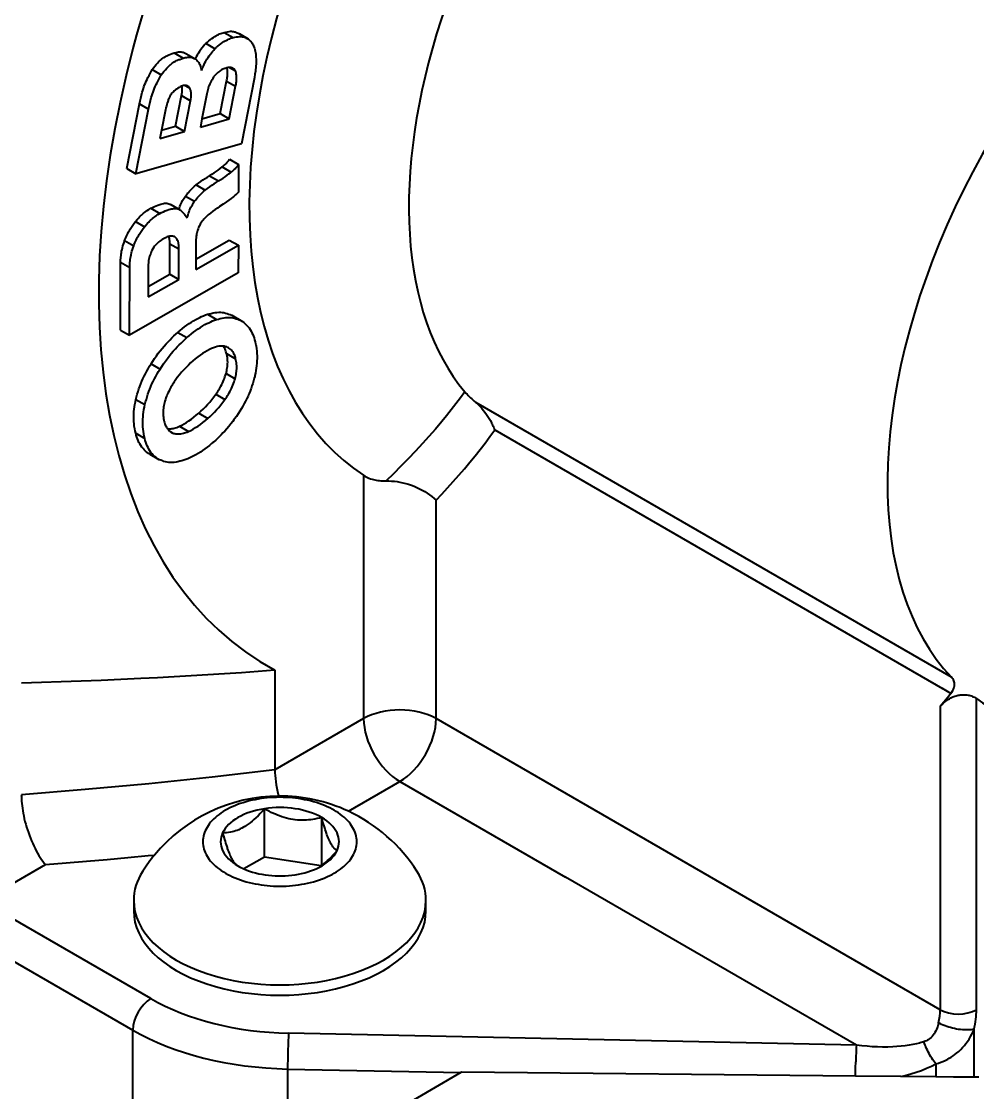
# Model space of a CAD drawing. Header units: millimetres. Extents: x 15 to 415, y 5 to 292.
# Drawn here: x 300.64 to 305.3, y 95.5 to 100.72 of the extents above; entities that cross this region are included whole.
import ezdxf

# ---------------------------------------------------------------- set-up
doc = ezdxf.new("R2010")
doc.units = ezdxf.units.MM
doc.layers.add('Geometries', color=7, linetype='Continuous')

msp = doc.modelspace()

# ---------------------------------------------------------------- linework, layer by layer
at = {"layer": 'Geometries', "linetype": 'Continuous', "lineweight": 40}
for p, q in [((301.6282, 100.6697), (301.6724, 100.6442)), ((301.7463, 100.6366), (301.7022, 100.6621)), ((301.5341, 100.6099), (301.539, 100.6151)), ((301.539, 100.6151), (301.5411, 100.6139)), ((301.5832, 100.5896), (301.5411, 100.6139)), ((301.7463, 100.6366), (301.7485, 100.6353)), ((301.3836, 100.57), (301.4278, 100.5445)), ((301.4443, 100.5656), (301.4872, 100.5409)), ((301.4872, 100.5409), (301.4885, 100.5401)), ((301.6372, 100.4953), (301.6329, 100.4942)), ((301.6422, 100.4968), (301.6418, 100.4966)), ((301.6545, 100.4984), (301.6825, 100.4823)), ((301.2774, 100.4889), (301.3216, 100.4634)), ((301.7754, 100.4505), (301.7122, 100.1264)), ((301.4217, 100.4083), (301.4202, 100.4079)), ((301.4237, 100.4089), (301.4217, 100.4083)), ((301.4375, 100.4107), (301.4613, 100.397)), ((301.6089, 100.274), (301.6397, 100.4323)), ((301.6397, 100.4323), (301.6839, 100.4068)), ((301.653, 100.2485), (301.6839, 100.4068)), ((301.6839, 100.4068), (301.6847, 100.4103)), ((301.3907, 100.2119), (301.4199, 100.3618)), ((301.4199, 100.3618), (301.4641, 100.3363)), ((301.5433, 100.3694), (301.5198, 100.2486)), ((301.154, 100.0056), (301.2155, 100.3213)), ((301.1982, 99.9801), (301.2597, 100.2958)), ((301.2155, 100.3213), (301.2597, 100.2958)), ((301.3419, 100.2918), (301.3225, 100.1925)), ((301.4349, 100.1864), (301.4641, 100.3363)), ((301.5198, 100.2486), (301.5119, 100.2083)), ((301.5119, 100.2083), (301.653, 100.2485)), ((301.5198, 100.2486), (301.6089, 100.274)), ((301.6089, 100.274), (301.653, 100.2485)), ((301.3225, 100.1925), (301.3147, 100.1522)), ((301.3147, 100.1522), (301.4349, 100.1864)), ((301.3225, 100.1925), (301.3907, 100.2119)), ((301.3907, 100.2119), (301.4349, 100.1864)), ((301.7122, 100.1264), (301.1982, 99.9801)), ((301.6542, 100.0511), (301.6984, 100.0256)), ((301.6984, 100.0256), (301.6979, 99.8906)), ((301.154, 100.0056), (301.1982, 99.9801)), ((301.6181, 100.0137), (301.6623, 99.9882)), ((301.6582, 99.985), (301.6623, 99.9882)), ((301.4918, 99.9267), (301.5021, 99.9344)), ((301.4918, 99.9267), (301.536, 99.9012)), ((301.5568, 99.9713), (301.601, 99.9457)), ((301.4393, 99.8718), (301.4835, 99.8463)), ((301.6823, 99.876), (301.6814, 99.8751)), ((301.37, 99.8292), (301.3666, 99.8311)), ((301.4081, 99.8072), (301.37, 99.8292)), ((301.2701, 99.813), (301.3143, 99.7875)), ((301.3143, 99.7875), (301.3227, 99.7913)), ((301.4108, 99.8056), (301.4081, 99.8072)), ((301.4449, 99.7695), (301.447, 99.7666)), ((301.4449, 99.7695), (301.4484, 99.7674)), ((301.447, 99.7666), (301.4484, 99.7674)), ((301.1958, 99.7481), (301.24, 99.7226)), ((301.5069, 99.7263), (301.5031, 99.719)), ((301.1428, 99.6547), (301.187, 99.6292)), ((301.3625, 99.4911), (301.363, 99.6398)), ((301.363, 99.6398), (301.4072, 99.6143)), ((301.4067, 99.4656), (301.4072, 99.6143)), ((301.4899, 99.5133), (301.6971, 99.632)), ((301.49, 99.5642), (301.6529, 99.6575)), ((301.4903, 99.649), (301.49, 99.5642)), ((301.6529, 99.6575), (301.6971, 99.632)), ((301.6971, 99.632), (301.6967, 99.4971)), ((301.49, 99.5642), (301.4899, 99.5133)), ((301.1221, 99.2187), (301.1232, 99.5496)), ((301.1232, 99.5496), (301.1674, 99.524)), ((301.1663, 99.1932), (301.1674, 99.524)), ((301.2579, 99.5278), (301.2576, 99.431)), ((301.6967, 99.4971), (301.1663, 99.1932)), ((301.2574, 99.3801), (301.4067, 99.4656)), ((301.2576, 99.431), (301.3625, 99.4911)), ((301.3625, 99.4911), (301.4067, 99.4656)), ((301.2576, 99.431), (301.2574, 99.3801)), ((301.546, 99.2956), (301.5902, 99.2701)), ((301.6648, 99.2912), (301.709, 99.2657)), ((301.1221, 99.2187), (301.1663, 99.1932)), ((301.4025, 99.2076), (301.406, 99.2107)), ((301.4025, 99.2076), (301.4467, 99.1821)), ((301.6398, 99.1045), (301.684, 99.079)), ((301.2714, 99.0545), (301.3156, 99.029)), ((301.6371, 99.0073), (301.6813, 98.9818)), ((301.7783, 98.9969), (301.7771, 98.9926)), ((301.1975, 98.8812), (301.2417, 98.8557)), ((301.5878, 98.9061), (301.632, 98.8806)), ((305.1741, 97.5269), (302.8543, 98.8663)), ((301.5041, 98.8137), (301.5483, 98.7882)), ((301.3643, 98.7249), (301.3785, 98.7167)), ((301.4095, 98.7498), (301.4536, 98.7243)), ((302.9468, 98.7323), (305.1303, 97.4716)), ((301.1969, 98.7163), (301.241, 98.6908)), ((301.3785, 98.7166), (301.379, 98.7164)), ((301.5755, 98.6729), (301.5725, 98.6703)), ((301.5775, 98.6747), (301.5755, 98.6729)), ((301.2661, 98.6133), (301.3103, 98.5878)), ((301.3114, 98.5872), (301.3103, 98.5878)), ((302.3079, 98.5111), (302.3079, 97.3251)), ((302.6614, 97.3251), (302.6614, 98.3896)), ((301.8752, 97.5616), (301.8752, 97.0753)), ((305.171, 97.4481), (305.1303, 97.4716)), ((305.2954, 95.9064), (305.2954, 97.4229)), ((305.1186, 97.3842), (305.1186, 95.9064)), ((302.3079, 97.3251), (301.8752, 97.0753)), ((305.1186, 95.9064), (302.6614, 97.3251)), ((302.2334, 96.8739), (302.4846, 97.0189)), ((302.4846, 97.0189), (303.2927, 96.5524)), ((300.6396, 96.9539), (300.6396, 96.9488)), ((300.6396, 96.9475), (300.6396, 96.9488)), ((301.8247, 96.6504), (301.8247, 96.8862)), ((302.1036, 96.6098), (302.1036, 96.843)), ((301.8247, 96.6504), (301.7246, 96.5926)), ((302.1008, 96.6077), (301.8247, 96.6504)), ((300.4485, 96.4353), (300.757, 96.6134)), ((302.1008, 96.6077), (302.1036, 96.6097)), ((304.7104, 95.7339), (303.2927, 96.5524)), ((301.271, 95.9604), (300.4485, 96.4353)), ((301.1869, 96.4389), (301.1869, 96.3884)), ((302.6119, 96.3884), (302.6119, 96.4389)), ((300.3601, 96.2822), (301.1826, 95.8073)), ((301.1826, 94.9908), (301.1826, 95.8073)), ((305.284, 95.5773), (305.284, 95.8111)), ((304.7104, 95.7339), (301.9419, 95.7917)), ((305.0982, 95.643), (305.0982, 95.5792)), ((301.9374, 95.6175), (301.9374, 94.801)), ((301.9374, 95.6175), (302.7826, 95.5999)), ((302.7826, 95.5999), (302.5511, 95.4662)), ((302.7871, 95.6025), (302.7826, 95.5999)), ((304.706, 95.5831), (302.7871, 95.6025)), ((304.9266, 95.5809), (304.706, 95.5831)), ((305.0982, 95.5792), (304.9266, 95.5809)), ((305.1841, 95.5783), (305.0982, 95.5792)), ((305.284, 95.5773), (305.1841, 95.5783)), ((305.3068, 95.5771), (305.284, 95.5773))]:
    msp.add_line(p, q, dxfattribs=at)
at = {"layer": 'Geometries', "linetype": 'Continuous', "lineweight": 40, "flags": 128}
for points in [[(301.539, 100.6151), (301.546, 100.6218), (301.5531, 100.6281), (301.5604, 100.6341), (301.5678, 100.6398), (301.5753, 100.6451), (301.5829, 100.65), (301.5885, 100.6533), (301.5942, 100.6564), (301.5998, 100.6593), (301.6055, 100.6618), (301.6112, 100.6642), (301.6169, 100.6663), (301.6225, 100.6681), (301.6282, 100.6697)], [(301.6282, 100.6697), (301.636, 100.6714), (301.6439, 100.6729), (301.6517, 100.6741), (301.6593, 100.6748), (301.6643, 100.675), (301.6691, 100.6747), (301.6738, 100.6741), (301.6785, 100.673), (301.6829, 100.6716), (301.6873, 100.6699), (301.6916, 100.6678), (301.6959, 100.6656), (301.7022, 100.6621)], [(301.5832, 100.5896), (301.5902, 100.5963), (301.5929, 100.5987)], [(301.5929, 100.5987), (301.5973, 100.6026), (301.6046, 100.6086), (301.612, 100.6143), (301.6195, 100.6196), (301.6271, 100.6245), (301.6327, 100.6278), (301.6383, 100.6309), (301.644, 100.6337), (301.6497, 100.6363), (301.6554, 100.6387), (301.6611, 100.6408), (301.6667, 100.6426), (301.6724, 100.6442)], [(301.6724, 100.6442), (301.6802, 100.6458), (301.6881, 100.6474), (301.6958, 100.6486), (301.7035, 100.6493), (301.7085, 100.6494), (301.7133, 100.6492), (301.718, 100.6486), (301.7227, 100.6475), (301.7271, 100.6461), (301.7315, 100.6443), (301.7358, 100.6423), (301.7401, 100.6401), (301.7463, 100.6366)], [(301.7485, 100.6353), (301.7519, 100.6322), (301.7539, 100.6302)], [(301.7539, 100.6302), (301.7551, 100.6289), (301.7573, 100.6265)], [(301.7573, 100.6265), (301.7582, 100.6254), (301.7612, 100.6216), (301.7639, 100.6177), (301.7642, 100.6172)], [(301.7642, 100.6172), (301.7665, 100.6135), (301.7689, 100.6091), (301.7711, 100.6045), (301.7736, 100.5985), (301.7748, 100.5954)], [(301.2774, 100.4889), (301.2839, 100.4971), (301.2905, 100.5051), (301.2972, 100.5131), (301.3041, 100.5207), (301.3087, 100.5257), (301.3134, 100.5304), (301.3183, 100.535), (301.3233, 100.5393), (301.3284, 100.5434), (301.3335, 100.547), (301.3397, 100.551), (301.346, 100.5544), (301.3522, 100.5576), (301.3584, 100.5603), (301.3669, 100.5638), (301.3753, 100.567), (301.3836, 100.57)], [(301.3836, 100.57), (301.3942, 100.5723), (301.3994, 100.5733), (301.4046, 100.5741), (301.4094, 100.5745), (301.4141, 100.5747), (301.4187, 100.5744), (301.4232, 100.5737), (301.4275, 100.5726), (301.4317, 100.5712), (301.4381, 100.5685), (301.4443, 100.5656)], [(301.4278, 100.5445), (301.4384, 100.5468), (301.4436, 100.5478), (301.4488, 100.5486), (301.4536, 100.549), (301.4583, 100.5492), (301.4629, 100.5489), (301.4674, 100.5482), (301.4717, 100.5471), (301.4759, 100.5457), (301.4823, 100.543), (301.4885, 100.5401)], [(301.5181, 100.4844), (301.5208, 100.4915), (301.5237, 100.4986), (301.5268, 100.5057), (301.5301, 100.5128), (301.5345, 100.5215), (301.5391, 100.53), (301.544, 100.5385), (301.5493, 100.5469), (301.5549, 100.5552), (301.5599, 100.562)], [(301.5599, 100.562), (301.5608, 100.5632), (301.5661, 100.5701), (301.5716, 100.5768), (301.5773, 100.5833), (301.5832, 100.5896)], [(301.7748, 100.5954), (301.7759, 100.5922), (301.7778, 100.5856), (301.7794, 100.5786), (301.7808, 100.5713), (301.7818, 100.5638)], [(301.7818, 100.5638), (301.7827, 100.5508), (301.7834, 100.5376), (301.7836, 100.5287), (301.7836, 100.5196), (301.7833, 100.5119)], [(301.3216, 100.4634), (301.3281, 100.4716), (301.3347, 100.4796), (301.3414, 100.4875), (301.3482, 100.4952), (301.3529, 100.5002), (301.3576, 100.5049), (301.3624, 100.5095), (301.3669, 100.5134)], [(301.3669, 100.5134), (301.3675, 100.5138), (301.3726, 100.5178), (301.3777, 100.5215), (301.3839, 100.5254), (301.3902, 100.5289), (301.3964, 100.532), (301.4026, 100.5348), (301.4077, 100.5369)], [(301.4077, 100.5369), (301.4111, 100.5383), (301.4195, 100.5414), (301.4278, 100.5445)], [(301.4885, 100.5401), (301.4951, 100.5336), (301.4983, 100.5302), (301.5013, 100.5266), (301.5042, 100.5227), (301.5068, 100.5184), (301.5092, 100.5137), (301.5112, 100.5089)], [(301.5112, 100.5089), (301.5113, 100.5086), (301.5131, 100.5034)], [(301.5131, 100.5034), (301.5131, 100.5033), (301.5147, 100.4978), (301.5165, 100.4911), (301.5181, 100.4844)], [(301.6418, 100.4966), (301.6405, 100.4963), (301.6372, 100.4953)], [(301.6397, 100.4323), (301.6409, 100.4379), (301.642, 100.4435), (301.6429, 100.4491), (301.6436, 100.4546), (301.6441, 100.4596), (301.6444, 100.4645), (301.6446, 100.4694), (301.6446, 100.4742), (301.6443, 100.4802), (301.6437, 100.486), (301.6428, 100.4917), (301.6418, 100.4966)], [(301.6546, 100.4985), (301.65, 100.4982), (301.6469, 100.4978), (301.6437, 100.4971), (301.6422, 100.4968)], [(301.6705, 100.4945), (301.6693, 100.4951), (301.665, 100.4969), (301.6604, 100.498), (301.6553, 100.4985), (301.6546, 100.4985)], [(301.6826, 100.4821), (301.6799, 100.4861), (301.6768, 100.4896), (301.6732, 100.4927), (301.6705, 100.4945)], [(301.7828, 100.5037), (301.7827, 100.503), (301.782, 100.4957), (301.7812, 100.4883), (301.7802, 100.4808), (301.7779, 100.4657), (301.7754, 100.4505)], [(301.7833, 100.5119), (301.7832, 100.5103), (301.7828, 100.5037)], [(301.2155, 100.3213), (301.2185, 100.3353), (301.2216, 100.3494), (301.2249, 100.3635), (301.2286, 100.3776), (301.2312, 100.3866), (301.234, 100.3955), (301.237, 100.4044), (301.2403, 100.4133), (301.244, 100.4225), (301.248, 100.4316), (301.2522, 100.4407), (301.2566, 100.4497), (301.2616, 100.4595), (301.2668, 100.4694), (301.2774, 100.4889)], [(301.2597, 100.2958), (301.2627, 100.3098), (301.2658, 100.3238), (301.2691, 100.338), (301.2728, 100.3521), (301.2754, 100.361), (301.2781, 100.37), (301.2812, 100.3789), (301.2845, 100.3878), (301.2882, 100.397), (301.2922, 100.4061), (301.2964, 100.4152), (301.3008, 100.4242), (301.3058, 100.434), (301.311, 100.4438), (301.3216, 100.4634)], [(301.5768, 100.4524), (301.5728, 100.4457), (301.5688, 100.439), (301.5649, 100.4322), (301.5613, 100.4253), (301.5579, 100.4183), (301.5549, 100.4111), (301.5543, 100.4096)], [(301.6329, 100.4942), (301.6319, 100.4939), (301.6265, 100.492), (301.6209, 100.4897), (301.6152, 100.4868), (301.6108, 100.4842), (301.6065, 100.4813), (301.6021, 100.478), (301.5977, 100.4744), (301.5933, 100.4704), (301.589, 100.4662), (301.5859, 100.463), (301.5828, 100.4596), (301.5768, 100.4524)], [(301.6847, 100.4103), (301.6851, 100.4124), (301.6862, 100.418), (301.6871, 100.4236), (301.6878, 100.4291), (301.6883, 100.4341), (301.6886, 100.439), (301.6888, 100.4439), (301.6888, 100.4486), (301.6885, 100.4547), (301.6879, 100.4605), (301.687, 100.4662), (301.6858, 100.4717), (301.6843, 100.477), (301.6826, 100.4821)], [(301.3923, 100.3905), (301.3901, 100.3889), (301.3842, 100.3841), (301.3804, 100.3807), (301.3767, 100.3769), (301.3731, 100.3729), (301.3697, 100.3685), (301.3675, 100.3653)], [(301.4094, 100.4016), (301.4081, 100.4009), (301.4021, 100.3972), (301.3961, 100.3932), (301.3923, 100.3905)], [(301.4202, 100.4079), (301.4142, 100.4044), (301.4094, 100.4016)], [(301.4199, 100.3618), (301.4216, 100.3704), (301.4228, 100.3788), (301.4234, 100.3865), (301.4234, 100.3939), (301.4229, 100.4012), (301.4218, 100.4081), (301.4217, 100.4083)], [(301.4375, 100.4108), (301.434, 100.4107), (301.4291, 100.4102), (301.4247, 100.4092), (301.4237, 100.4089)], [(301.4497, 100.4077), (301.4471, 100.4089), (301.4431, 100.4101), (301.4387, 100.4107), (301.4375, 100.4108)], [(301.4509, 100.4071), (301.45, 100.4076), (301.4497, 100.4077)], [(301.4613, 100.397), (301.4584, 100.4008), (301.4551, 100.4041), (301.4527, 100.406), (301.4509, 100.4071)], [(301.4641, 100.3363), (301.4658, 100.3448), (301.467, 100.3533), (301.4676, 100.361), (301.4676, 100.3684), (301.4671, 100.3757), (301.466, 100.3825), (301.4651, 100.3864), (301.464, 100.3901), (301.4627, 100.3936), (301.4613, 100.397)], [(301.5504, 100.3979), (301.5499, 100.3964), (301.5481, 100.3897), (301.5464, 100.3829), (301.5433, 100.3694)], [(301.5543, 100.4096), (301.5522, 100.4038), (301.5504, 100.3979)], [(301.3547, 100.3385), (301.3529, 100.3333), (301.3504, 100.3254), (301.3482, 100.3176), (301.3462, 100.3097), (301.3443, 100.3019), (301.3419, 100.2918)], [(301.3598, 100.3512), (301.3588, 100.349), (301.3556, 100.3411), (301.3547, 100.3385)], [(301.363, 100.3577), (301.3612, 100.354), (301.3598, 100.3512)], [(301.3675, 100.3653), (301.3666, 100.3639), (301.3638, 100.359), (301.363, 100.3577)], [(301.6181, 100.0137), (301.6229, 100.0177), (301.6277, 100.0219), (301.6324, 100.0262), (301.637, 100.0308), (301.6414, 100.0356), (301.6457, 100.0406), (301.65, 100.0458), (301.6542, 100.0511)], [(301.6623, 99.9882), (301.6671, 99.9922), (301.6718, 99.9964), (301.6766, 100.0007), (301.6812, 100.0053), (301.6856, 100.01), (301.6899, 100.0151), (301.6942, 100.0203), (301.6984, 100.0256)], [(301.5568, 99.9713), (301.5678, 99.978), (301.5789, 99.9852), (301.5887, 99.9919), (301.5985, 99.9989), (301.6083, 100.0061), (301.6181, 100.0137)], [(301.601, 99.9457), (301.612, 99.9525), (301.6231, 99.9597), (301.6329, 99.9664), (301.6427, 99.9733), (301.6515, 99.9798)], [(301.6515, 99.9798), (301.6525, 99.9806), (301.6582, 99.985)], [(301.4516, 99.8874), (301.4537, 99.8898), (301.4587, 99.8955), (301.4666, 99.904), (301.4748, 99.912), (301.4832, 99.9196), (301.4918, 99.9267)], [(301.5021, 99.9344), (301.5027, 99.9348), (301.5137, 99.9428), (301.5244, 99.9503), (301.5352, 99.9575), (301.546, 99.9644), (301.5568, 99.9713)], [(301.536, 99.9012), (301.5469, 99.9093), (301.5579, 99.9173), (301.5686, 99.9248), (301.5794, 99.932), (301.5902, 99.9389), (301.601, 99.9457)], [(301.4081, 99.8072), (301.4101, 99.8142), (301.4124, 99.8214), (301.4151, 99.8285), (301.4181, 99.8356), (301.4217, 99.8428), (301.4256, 99.8499), (301.4289, 99.8555), (301.4323, 99.8609), (301.4393, 99.8718)], [(301.4393, 99.8718), (301.444, 99.8779), (301.4488, 99.8839), (301.4516, 99.8874)], [(301.4835, 99.8463), (301.4882, 99.8524), (301.493, 99.8584), (301.4979, 99.8643), (301.5029, 99.87), (301.5108, 99.8784), (301.519, 99.8865), (301.5274, 99.8941), (301.536, 99.9012)], [(301.6814, 99.8751), (301.6801, 99.874), (301.6756, 99.8703), (301.671, 99.8667), (301.6619, 99.8597)], [(301.6979, 99.8906), (301.6891, 99.8821), (301.6846, 99.878), (301.6823, 99.876)], [(301.2701, 99.813), (301.2789, 99.817), (301.2877, 99.8209), (301.2965, 99.8247), (301.3052, 99.8282), (301.3139, 99.8313), (301.3199, 99.8331), (301.3258, 99.8347), (301.3316, 99.8359), (301.3373, 99.8367), (301.3429, 99.8371), (301.3483, 99.8369), (301.3535, 99.8362), (301.3585, 99.8348), (301.3632, 99.8328), (301.3666, 99.8311)], [(301.4484, 99.7674), (301.4503, 99.7745), (301.4522, 99.7816), (301.4543, 99.7887), (301.4566, 99.7959), (301.4593, 99.803), (301.4623, 99.8101), (301.4659, 99.8173), (301.4698, 99.8244), (301.4731, 99.8299), (301.4765, 99.8354), (301.4835, 99.8463)], [(301.6058, 99.8207), (301.5948, 99.8135), (301.5837, 99.8059), (301.5727, 99.7977), (301.5618, 99.7891), (301.5508, 99.7801), (301.54, 99.7706)], [(301.6619, 99.8597), (301.6509, 99.8518), (301.6399, 99.844), (301.6229, 99.8322), (301.6058, 99.8207)], [(301.1958, 99.7481), (301.2057, 99.7593), (301.2108, 99.7649), (301.2159, 99.7703), (301.2204, 99.7749), (301.2249, 99.7794), (301.2296, 99.7837), (301.2343, 99.7878), (301.2402, 99.7925), (301.2461, 99.797), (301.252, 99.8012), (301.2611, 99.8072), (301.2701, 99.813)], [(301.24, 99.7226), (301.2499, 99.7338), (301.255, 99.7394), (301.2601, 99.7448), (301.2646, 99.7494), (301.2691, 99.7539), (301.2738, 99.7582), (301.2785, 99.7623), (301.2844, 99.767), (301.2894, 99.7708)], [(301.2894, 99.7708), (301.2903, 99.7714), (301.2962, 99.7756), (301.3005, 99.7785)], [(301.3005, 99.7785), (301.3053, 99.7817), (301.3143, 99.7875)], [(301.3227, 99.7913), (301.3231, 99.7915), (301.3319, 99.7954), (301.3325, 99.7957)], [(301.3325, 99.7957), (301.3407, 99.7992), (301.3494, 99.8026), (301.3581, 99.8057), (301.3641, 99.8076), (301.37, 99.8092), (301.3758, 99.8104), (301.3815, 99.8112), (301.3871, 99.8116), (301.3925, 99.8114), (301.3977, 99.8106), (301.4027, 99.8093), (301.4074, 99.8073), (301.4108, 99.8056)], [(301.4108, 99.8056), (301.4119, 99.8049), (301.4161, 99.8021), (301.4201, 99.7989), (301.4251, 99.7942), (301.4298, 99.7892), (301.4343, 99.7838), (301.4386, 99.7781), (301.4428, 99.7724), (301.4449, 99.7695)], [(301.54, 99.7706), (301.5324, 99.7627), (301.5286, 99.7586), (301.525, 99.7543), (301.5214, 99.7499), (301.518, 99.7452), (301.5148, 99.7403), (301.5117, 99.7351), (301.5073, 99.7271), (301.5069, 99.7263)], [(301.1428, 99.6547), (301.1456, 99.6618), (301.1485, 99.669), (301.1516, 99.6761), (301.1549, 99.6831), (301.1583, 99.6901), (301.1619, 99.697), (301.1658, 99.7039), (301.1697, 99.7107), (301.1758, 99.7204), (301.1821, 99.7298), (301.1888, 99.7391), (301.1958, 99.7481)], [(301.187, 99.6292), (301.1898, 99.6363), (301.1927, 99.6434), (301.1958, 99.6506), (301.1991, 99.6576), (301.2025, 99.6646), (301.2061, 99.6715), (301.2099, 99.6784), (301.2139, 99.6852), (301.22, 99.6949), (301.2263, 99.7043), (301.233, 99.7136), (301.24, 99.7226)], [(301.5031, 99.719), (301.5007, 99.7119), (301.4984, 99.7047), (301.4962, 99.6976), (301.4943, 99.6905), (301.4933, 99.6858), (301.4925, 99.6812), (301.4918, 99.6765), (301.4913, 99.672), (301.4909, 99.6662), (301.4906, 99.6604), (301.4903, 99.649)], [(301.3317, 99.6628), (301.3262, 99.6599), (301.3206, 99.6565), (301.315, 99.6526), (301.3095, 99.6482), (301.3053, 99.6445), (301.3012, 99.6406), (301.2972, 99.6365), (301.2931, 99.6319), (301.2892, 99.6271), (301.2855, 99.6222), (301.2804, 99.6148), (301.2755, 99.607)], [(301.3591, 99.6754), (301.355, 99.6743), (301.3506, 99.6727), (301.3462, 99.6708), (301.3426, 99.6691), (301.339, 99.6672), (301.3353, 99.6651), (301.3317, 99.6628)], [(301.3896, 99.6723), (301.3854, 99.6742), (301.381, 99.6756), (301.3763, 99.6765), (301.3714, 99.6769), (301.3675, 99.6767), (301.3635, 99.6763), (301.3593, 99.6755), (301.3591, 99.6754)], [(301.363, 99.6398), (301.3628, 99.646), (301.3625, 99.6523), (301.3621, 99.6584), (301.3614, 99.6644), (301.3604, 99.6701), (301.3591, 99.6754)], [(301.4072, 99.6143), (301.407, 99.6205), (301.4067, 99.6267), (301.4063, 99.6329), (301.4056, 99.6388), (301.4046, 99.6446), (301.4032, 99.6499), (301.4013, 99.655), (301.3989, 99.6596), (301.3967, 99.663), (301.3944, 99.6662), (301.3896, 99.6723)], [(301.1232, 99.5496), (301.1232, 99.556), (301.1234, 99.5624), (301.1238, 99.569), (301.1243, 99.5757), (301.1251, 99.5825), (301.126, 99.5893), (301.1271, 99.5962), (301.1283, 99.6032), (301.1301, 99.6116), (301.1321, 99.6201), (301.1344, 99.6286), (301.137, 99.6373), (301.1398, 99.646), (301.1428, 99.6547)], [(301.1674, 99.524), (301.1674, 99.5304), (301.1676, 99.5369), (301.168, 99.5435), (301.1685, 99.5502), (301.1693, 99.557), (301.1702, 99.5638), (301.1713, 99.5707), (301.1725, 99.5777), (301.1743, 99.5861), (301.1763, 99.5946), (301.1786, 99.6031), (301.1812, 99.6118), (301.184, 99.6205), (301.187, 99.6292)], [(301.2755, 99.607), (301.2726, 99.5999), (301.2698, 99.5928), (301.2681, 99.5884)], [(301.2681, 99.5884), (301.2671, 99.5857), (301.2647, 99.5785), (301.2626, 99.5714), (301.261, 99.5643), (301.2598, 99.5572), (301.259, 99.5502), (301.2586, 99.5445), (301.2583, 99.5389), (301.2579, 99.5278)], [(301.406, 99.2107), (301.4133, 99.2169), (301.4241, 99.2258), (301.435, 99.2344), (301.446, 99.2426), (301.457, 99.2503), (301.468, 99.2575), (301.4791, 99.2644), (301.4903, 99.2707), (301.4996, 99.2757), (301.5089, 99.2803), (301.5182, 99.2847), (301.5275, 99.2887), (301.5368, 99.2923), (301.546, 99.2956)], [(301.546, 99.2956), (301.5554, 99.298), (301.5648, 99.3002), (301.5742, 99.3022), (301.5834, 99.3038), (301.5924, 99.3051), (301.6013, 99.3058), (301.6099, 99.3058), (301.6183, 99.3051), (301.6264, 99.3038), (301.6343, 99.302), (301.6421, 99.2997), (301.6497, 99.297), (301.6573, 99.2942), (301.6648, 99.2912)], [(301.4467, 99.1821), (301.4575, 99.1914), (301.4683, 99.2003), (301.4792, 99.2089), (301.4902, 99.2171), (301.5012, 99.2247), (301.5122, 99.232), (301.5233, 99.2388), (301.5344, 99.2452), (301.5438, 99.2502), (301.5531, 99.2548), (301.5623, 99.2591), (301.5717, 99.2631), (301.581, 99.2668), (301.5902, 99.2701)], [(301.5902, 99.2701), (301.5996, 99.2724), (301.609, 99.2746), (301.6184, 99.2766), (301.6276, 99.2783), (301.6366, 99.2795), (301.6455, 99.2802), (301.6541, 99.2803), (301.6625, 99.2796), (301.6706, 99.2783), (301.6785, 99.2764), (301.6863, 99.2741), (301.6939, 99.2715), (301.7015, 99.2687), (301.709, 99.2657)], [(301.709, 99.2657), (301.7167, 99.2609), (301.724, 99.2556), (301.731, 99.2497), (301.7377, 99.2433), (301.7437, 99.2366), (301.7493, 99.2295), (301.7545, 99.2219), (301.7594, 99.2137), (301.7635, 99.206), (301.7672, 99.198), (301.7706, 99.1896), (301.7737, 99.1807), (301.7764, 99.1716), (301.7789, 99.1622)], [(301.2714, 99.0545), (301.28, 99.0676), (301.2887, 99.0804), (301.2978, 99.0931), (301.307, 99.1055), (301.3165, 99.1176), (301.3261, 99.1295), (301.3359, 99.1411), (301.346, 99.1524), (301.3551, 99.1622), (301.3643, 99.1718), (301.3737, 99.1811), (301.3832, 99.1903), (301.3928, 99.1991), (301.4025, 99.2076)], [(301.3156, 99.029), (301.3242, 99.0421), (301.3329, 99.0549), (301.342, 99.0676), (301.3512, 99.08), (301.3607, 99.0921), (301.3703, 99.104), (301.3801, 99.1156), (301.3902, 99.1269), (301.3993, 99.1367), (301.4085, 99.1463), (301.4179, 99.1556), (301.4274, 99.1647), (301.437, 99.1736), (301.4467, 99.1821)], [(301.6244, 99.1402), (301.6226, 99.1404), (301.6178, 99.1407), (301.6129, 99.1407), (301.6078, 99.1404), (301.6026, 99.1399), (301.594, 99.1383), (301.5852, 99.1361), (301.5762, 99.133), (301.567, 99.1293)], [(301.6409, 99.1365), (301.6365, 99.1379), (301.632, 99.139), (301.6274, 99.1398), (301.6244, 99.1402)], [(301.6398, 99.1045), (301.6384, 99.1099), (301.6369, 99.1151), (301.6351, 99.1202), (301.6331, 99.1251), (301.631, 99.1295), (301.6287, 99.1338), (301.6261, 99.1378), (301.6244, 99.1402)], [(301.7822, 99.1486), (301.7839, 99.1402), (301.7858, 99.1286), (301.7872, 99.1167), (301.7881, 99.105), (301.7886, 99.0931), (301.7886, 99.0808), (301.7881, 99.0683), (301.7874, 99.0568), (301.7863, 99.0451), (301.7848, 99.0334), (301.783, 99.0213), (301.7808, 99.0091), (301.7783, 98.9969)], [(301.7789, 99.1622), (301.7816, 99.1514), (301.7822, 99.1486)], [(301.567, 99.1293), (301.5558, 99.124), (301.5446, 99.1181), (301.5333, 99.1115), (301.522, 99.1043), (301.5104, 99.0963), (301.4989, 99.0877), (301.4874, 99.0784), (301.476, 99.0686)], [(301.6371, 99.0073), (301.6388, 99.0144), (301.6404, 99.0214), (301.6417, 99.0284), (301.6429, 99.0354), (301.6438, 99.0421), (301.6444, 99.0487), (301.6449, 99.0552), (301.6451, 99.0617), (301.645, 99.0693), (301.6446, 99.0767), (301.6439, 99.0839), (301.6428, 99.091), (301.6415, 99.0979), (301.6398, 99.1045)], [(301.6486, 99.1327), (301.6461, 99.1341), (301.6409, 99.1365)], [(301.684, 99.079), (301.6826, 99.0844), (301.6811, 99.0896), (301.6793, 99.0947), (301.6773, 99.0995), (301.6752, 99.104), (301.6728, 99.1082), (301.6703, 99.1123), (301.6676, 99.1161), (301.6639, 99.1205), (301.6599, 99.1245), (301.6556, 99.128), (301.651, 99.1313), (301.6486, 99.1327)], [(301.1975, 98.8812), (301.2011, 98.8939), (301.2047, 98.9066), (301.2085, 98.9192), (301.2125, 98.9318), (301.2168, 98.9444), (301.2214, 98.9569), (301.2265, 98.9693), (301.232, 98.9816), (301.2379, 98.9939), (301.2442, 99.0061), (301.2508, 99.0183), (301.2575, 99.0304), (301.2644, 99.0425), (301.2714, 99.0545)], [(301.476, 99.0686), (301.4647, 99.0586), (301.4535, 99.0481), (301.4425, 99.0371), (301.4316, 99.0256), (301.4207, 99.0133), (301.41, 99.0005), (301.3996, 98.9873), (301.3894, 98.9736)], [(301.6813, 98.9818), (301.683, 98.9889), (301.6846, 98.9959), (301.6859, 99.0029), (301.6871, 99.0099), (301.6879, 99.0166), (301.6886, 99.0232), (301.6891, 99.0297), (301.6893, 99.0362), (301.6892, 99.0438), (301.6888, 99.0512), (301.6881, 99.0584), (301.687, 99.0655), (301.6857, 99.0724), (301.684, 99.079)], [(301.2417, 98.8557), (301.2453, 98.8684), (301.2489, 98.8811), (301.2527, 98.8937), (301.2567, 98.9063), (301.261, 98.9189), (301.2656, 98.9314), (301.2707, 98.9438), (301.2762, 98.9561), (301.2821, 98.9684), (301.2884, 98.9806), (301.295, 98.9927), (301.3017, 99.0049), (301.3086, 99.0169), (301.3156, 99.029)], [(301.5878, 98.9061), (301.5922, 98.9125), (301.5965, 98.919), (301.6007, 98.9256), (301.6048, 98.9323), (301.6086, 98.9391), (301.6124, 98.946), (301.6159, 98.953), (301.6193, 98.96), (301.6228, 98.9678), (301.6261, 98.9756), (301.6292, 98.9834), (301.632, 98.9914), (301.6347, 98.9994), (301.6371, 99.0073)], [(301.632, 98.8806), (301.6364, 98.887), (301.6407, 98.8934), (301.6449, 98.9001), (301.649, 98.9068), (301.6528, 98.9136), (301.6566, 98.9205), (301.6601, 98.9275), (301.6635, 98.9345), (301.667, 98.9423), (301.6703, 98.9501), (301.6733, 98.9579), (301.6762, 98.9659), (301.6788, 98.9738), (301.6812, 98.9818)], [(301.7771, 98.9926), (301.7748, 98.9842), (301.7712, 98.9716), (301.7675, 98.959), (301.7635, 98.9465), (301.7593, 98.934), (301.7581, 98.9306)], [(301.3894, 98.9736), (301.3849, 98.9673), (301.3806, 98.9608), (301.3764, 98.9542), (301.3723, 98.9475), (301.3683, 98.9408), (301.3646, 98.9339), (301.3609, 98.9269), (301.3575, 98.9199), (301.3538, 98.912), (301.3504, 98.9041), (301.3479, 98.8978)], [(301.7581, 98.9306), (301.7547, 98.9215), (301.7497, 98.9092), (301.7468, 98.9024)], [(301.1969, 98.7163), (301.1941, 98.7271), (301.1918, 98.7382), (301.1899, 98.7498), (301.1885, 98.7618), (301.1876, 98.7734), (301.1872, 98.7852), (301.1872, 98.7974), (301.1876, 98.8099), (301.1884, 98.8213), (301.1895, 98.833), (301.191, 98.8448), (301.1928, 98.8568), (301.195, 98.869), (301.1975, 98.8812)], [(301.3479, 98.8978), (301.3472, 98.8962), (301.3442, 98.8881), (301.3415, 98.8799), (301.3389, 98.8718)], [(301.5041, 98.8137), (301.515, 98.8234), (301.5258, 98.8335), (301.5365, 98.8443), (301.547, 98.8555), (301.5575, 98.8674), (301.5678, 98.8799), (301.5779, 98.8928), (301.5878, 98.9061)], [(301.5483, 98.7882), (301.5592, 98.7979), (301.57, 98.808), (301.5807, 98.8188), (301.5912, 98.83), (301.6017, 98.8419), (301.612, 98.8544), (301.6221, 98.8673), (301.632, 98.8806)], [(301.7468, 98.9024), (301.7443, 98.8969), (301.7384, 98.8847), (301.7322, 98.8725), (301.7256, 98.8604), (301.7189, 98.8483), (301.7121, 98.8362), (301.7051, 98.8242)], [(302.8014, 98.9179), (302.7796, 98.8881), (302.7575, 98.8588), (302.7349, 98.8298), (302.712, 98.8013), (302.6888, 98.7731), (302.6579, 98.7366), (302.6266, 98.7007), (302.5948, 98.6653), (302.5602, 98.628), (302.5251, 98.5911), (302.4897, 98.5548), (302.4539, 98.5189), (302.4178, 98.4835)], [(302.8014, 98.9179), (302.8065, 98.912), (302.812, 98.9059), (302.8178, 98.8998), (302.8241, 98.8935), (302.8295, 98.8883), (302.8352, 98.8829), (302.8413, 98.8775), (302.8476, 98.8719), (302.8543, 98.8663)], [(301.241, 98.6908), (301.2383, 98.7016), (301.236, 98.7127), (301.2341, 98.7243), (301.2327, 98.7363), (301.2318, 98.7478), (301.2314, 98.7597), (301.2314, 98.7719), (301.2318, 98.7844), (301.2326, 98.7958), (301.2337, 98.8075), (301.2352, 98.8192), (301.237, 98.8313), (301.2392, 98.8435), (301.2417, 98.8557)], [(301.3389, 98.8718), (301.3371, 98.8647), (301.3355, 98.8577), (301.3342, 98.8507), (301.333, 98.8437), (301.3321, 98.8371), (301.3314, 98.8305), (301.3309, 98.8239), (301.3307, 98.8175), (301.3307, 98.8096), (301.3311, 98.8019), (301.3318, 98.7945), (301.3329, 98.7871), (301.3344, 98.78), (301.3361, 98.7732)], [(301.7051, 98.8242), (301.6966, 98.8111), (301.6878, 98.7983), (301.6788, 98.7856), (301.6751, 98.7806)], [(302.8543, 98.8663), (302.864, 98.8578), (302.8733, 98.8488), (302.8823, 98.8392), (302.891, 98.8292), (302.8993, 98.8186), (302.9072, 98.8077)], [(301.3361, 98.7732), (301.3375, 98.7678), (301.3391, 98.7626), (301.3409, 98.7576), (301.3429, 98.7528), (301.345, 98.7484), (301.3472, 98.7444)], [(301.4095, 98.7498), (301.4211, 98.7555), (301.4328, 98.7617), (301.4445, 98.7687), (301.4563, 98.7763), (301.4683, 98.7847), (301.4803, 98.7937), (301.4922, 98.8034), (301.5041, 98.8137)], [(301.4536, 98.7243), (301.4653, 98.7299), (301.477, 98.7362), (301.4887, 98.7432), (301.5005, 98.7508), (301.5125, 98.7592), (301.5245, 98.7682), (301.5364, 98.7779), (301.5483, 98.7882)], [(301.6751, 98.7806), (301.6695, 98.7732), (301.6601, 98.7611), (301.6505, 98.7492), (301.6406, 98.7376), (301.6305, 98.7264), (301.622, 98.7172), (301.6133, 98.7082), (301.6045, 98.6995), (301.5956, 98.691), (301.5866, 98.6827), (301.5775, 98.6747)], [(302.9072, 98.8077), (302.9136, 98.7979), (302.9198, 98.7879), (302.9258, 98.7776), (302.9314, 98.767), (302.9342, 98.7614), (302.9369, 98.7557), (302.9395, 98.7499), (302.942, 98.7441), (302.9445, 98.7382), (302.9468, 98.7323)], [(301.3472, 98.7444), (301.3473, 98.7442), (301.3498, 98.7402), (301.3512, 98.7383)], [(301.3512, 98.7383), (301.3531, 98.7382), (301.358, 98.7379), (301.3629, 98.7379), (301.368, 98.7382), (301.3731, 98.7388), (301.379, 98.7398), (301.3849, 98.7411), (301.3909, 98.7427), (301.397, 98.7448), (301.4032, 98.7471), (301.4095, 98.7498)], [(301.3512, 98.7383), (301.3526, 98.7365), (301.3562, 98.7322), (301.3602, 98.7282), (301.3642, 98.7249)], [(301.3642, 98.7249), (301.3644, 98.7247), (301.3691, 98.7216), (301.3711, 98.7203)], [(301.3711, 98.7203), (301.3739, 98.7188), (301.3785, 98.7166)], [(301.379, 98.7164), (301.3834, 98.7151), (301.3879, 98.714), (301.3925, 98.7132), (301.3973, 98.7126), (301.4022, 98.7124), (301.4071, 98.7124), (301.4122, 98.7127), (301.4173, 98.7133), (301.4232, 98.7142), (301.4291, 98.7156), (301.4351, 98.7172), (301.4412, 98.7193), (301.4474, 98.7216), (301.4536, 98.7243)], [(302.6614, 98.3896), (302.6896, 98.4195), (302.7176, 98.4498), (302.7452, 98.4804), (302.7726, 98.5115), (302.7996, 98.543), (302.8263, 98.5749), (302.8511, 98.6055), (302.8756, 98.6364), (302.8997, 98.6679), (302.9235, 98.6998), (302.9468, 98.7323)], [(301.2661, 98.6133), (301.2595, 98.6174), (301.2521, 98.6227), (301.245, 98.6285), (301.2383, 98.6349), (301.2324, 98.6414), (301.2268, 98.6484), (301.2216, 98.6559), (301.2167, 98.6639), (301.2126, 98.6717), (301.2088, 98.6799), (301.2053, 98.6884), (301.2021, 98.6974), (301.1993, 98.7067), (301.1969, 98.7163)], [(301.3103, 98.5878), (301.3037, 98.5919), (301.2963, 98.5971), (301.2892, 98.603), (301.2825, 98.6094), (301.2766, 98.6159), (301.271, 98.6229), (301.2658, 98.6304), (301.2609, 98.6384), (301.2568, 98.6462), (301.253, 98.6544), (301.2495, 98.6629), (301.2463, 98.6719), (301.2435, 98.6812), (301.241, 98.6908)], [(301.5725, 98.6703), (301.5668, 98.6654), (301.556, 98.6564), (301.5451, 98.6477), (301.5341, 98.6395), (301.5231, 98.6317), (301.5121, 98.6244), (301.501, 98.6174), (301.4898, 98.6109), (301.48, 98.6056), (301.4703, 98.6006), (301.4605, 98.5959), (301.4507, 98.5916), (301.4409, 98.5877), (301.4312, 98.5841)], [(301.329, 98.5808), (301.3266, 98.5816), (301.319, 98.5843), (301.3114, 98.5872)], [(301.4135, 98.5797), (301.4122, 98.5794), (301.4028, 98.5773), (301.3936, 98.5755), (301.3844, 98.5742), (301.3755, 98.5734), (301.3668, 98.5733), (301.3584, 98.5739), (301.3502, 98.5751), (301.3422, 98.5768), (301.3344, 98.5791), (301.329, 98.5808)], [(301.4312, 98.5841), (301.4217, 98.5817), (301.4135, 98.5797)], [(302.3079, 98.5111), (302.3137, 98.5074), (302.32, 98.5039), (302.3266, 98.5006), (302.3337, 98.4975), (302.3413, 98.4946), (302.3493, 98.4919), (302.3556, 98.4902), (302.3622, 98.4885), (302.3691, 98.4871), (302.3764, 98.4859), (302.384, 98.4849), (302.3919, 98.4841), (302.3981, 98.4837), (302.4045, 98.4835), (302.4111, 98.4834), (302.4178, 98.4835)], [(302.4178, 98.4835), (302.431, 98.4835), (302.4444, 98.483), (302.4578, 98.4819), (302.4712, 98.4802), (302.4846, 98.478)], [(302.4846, 98.478), (302.4988, 98.4751), (302.5129, 98.4716), (302.5269, 98.4675), (302.5407, 98.4628), (302.5543, 98.4576), (302.5677, 98.4518), (302.5808, 98.4456), (302.5936, 98.4388), (302.606, 98.4316), (302.618, 98.424), (302.6296, 98.4159), (302.6407, 98.4075), (302.6513, 98.3987), (302.6614, 98.3896)], [(301.8752, 97.5616), (301.7937, 97.5551), (301.7121, 97.549), (301.6304, 97.5433), (301.5487, 97.538), (301.4669, 97.5331), (301.385, 97.5285), (301.3031, 97.5242), (301.2211, 97.5201), (301.1244, 97.5157), (301.0276, 97.5116), (300.9308, 97.5078), (300.8338, 97.5041), (300.7367, 97.5006), (300.6396, 97.4973)], [(305.171, 97.4481), (305.176, 97.4549), (305.1803, 97.4617), (305.1839, 97.4686), (305.186, 97.474), (305.1877, 97.4793), (305.1888, 97.4847), (305.1893, 97.4901), (305.1892, 97.4949), (305.1887, 97.4997), (305.1876, 97.5044), (305.186, 97.5092), (305.1837, 97.514), (305.1809, 97.5186), (305.1778, 97.5228), (305.1741, 97.5269)], [(305.171, 97.4481), (305.154, 97.4269), (305.1365, 97.4056), (305.1186, 97.3842)], [(305.1186, 97.3842), (305.1232, 97.3894), (305.1282, 97.3947), (305.1335, 97.3999), (305.1393, 97.405), (305.1456, 97.41), (305.1523, 97.415), (305.1578, 97.4187), (305.1637, 97.4223), (305.1699, 97.4257), (305.1765, 97.429), (305.1811, 97.431), (305.1859, 97.433), (305.1909, 97.4348), (305.1961, 97.4364), (305.2015, 97.4379), (305.207, 97.4392)], [(305.207, 97.4392), (305.2117, 97.4401), (305.2164, 97.4408), (305.2211, 97.4413), (305.2258, 97.4417), (305.2305, 97.4419), (305.2351, 97.4419), (305.2418, 97.4416), (305.2483, 97.4409), (305.2544, 97.4399), (305.2602, 97.4387), (305.2656, 97.4372), (305.2707, 97.4355), (305.2755, 97.4337), (305.28, 97.4318), (305.2856, 97.429), (305.2907, 97.426), (305.2954, 97.4229)], [(301.8752, 97.0753), (301.5691, 97.0399), (301.2608, 97.0081), (300.9509, 96.9796), (300.6396, 96.9539)], [(301.8752, 97.0753), (301.8754, 97.0615), (301.8762, 97.0473), (301.8775, 97.0326), (301.8794, 97.0175), (301.8817, 97.0022), (301.8846, 96.9865), (301.888, 96.9707), (301.8918, 96.9549), (301.8938, 96.9476)], [(300.6396, 96.9475), (300.6397, 96.9435), (300.6401, 96.9329), (300.6407, 96.9221), (300.6416, 96.911), (300.6428, 96.8997), (300.6442, 96.8881), (300.646, 96.8763), (300.648, 96.8645), (300.6507, 96.851), (300.6536, 96.8373), (300.657, 96.8237), (300.6606, 96.8101), (300.6647, 96.7965), (300.6691, 96.783), (300.6738, 96.7696)], [(302.2116, 96.6052), (302.2132, 96.6066), (302.2216, 96.6143), (302.2294, 96.6223), (302.2368, 96.6306), (302.2436, 96.6392), (302.2493, 96.6472), (302.2544, 96.6553), (302.259, 96.6637), (302.263, 96.6722), (302.2665, 96.6808), (302.2693, 96.6895), (302.2716, 96.6984), (302.2732, 96.7073), (302.2741, 96.7162), (302.2744, 96.7252), (302.2741, 96.7341), (302.2732, 96.7431), (302.2716, 96.752), (302.2693, 96.7608), (302.2665, 96.7695), (302.263, 96.7782), (302.259, 96.7866), (302.2544, 96.795), (302.2493, 96.8032), (302.2436, 96.8112), (302.2367, 96.8199), (302.2292, 96.8283), (302.2211, 96.8365), (302.2126, 96.8443), (302.2036, 96.8518), (302.1943, 96.8589), (302.1847, 96.8657), (302.1748, 96.8721), (302.1646, 96.8783), (302.1538, 96.8842), (302.1424, 96.8901), (302.1305, 96.8957), (302.1179, 96.9011), (302.1049, 96.9063), (302.0915, 96.9111), (302.0776, 96.9157), (302.0632, 96.9199), (302.0484, 96.9239), (302.0346, 96.9271), (302.0204, 96.9301), (302.0059, 96.9328), (301.9912, 96.9351), (301.9763, 96.9371), (301.9612, 96.9387), (301.9459, 96.94), (301.9305, 96.9409), (301.915, 96.9415), (301.8994, 96.9417), (301.8839, 96.9415), (301.8684, 96.9409), (301.853, 96.94), (301.8377, 96.9387), (301.8226, 96.9371), (301.8077, 96.9351), (301.793, 96.9328), (301.7785, 96.9301), (301.7643, 96.9271), (301.7505, 96.9239), (301.7354, 96.9199), (301.7208, 96.9155), (301.7067, 96.9109), (301.6931, 96.9059), (301.68, 96.9007), (301.6678, 96.8954), (301.656, 96.8899), (301.6449, 96.8841), (301.6343, 96.8783), (301.6239, 96.872), (301.6138, 96.8655), (301.6041, 96.8585), (301.5947, 96.8513), (301.5857, 96.8438), (301.5773, 96.836), (301.5695, 96.828), (301.5621, 96.8197), (301.5553, 96.8112), (301.5496, 96.8032), (301.5445, 96.795), (301.5399, 96.7866), (301.5359, 96.7782), (301.5324, 96.7695), (301.5296, 96.7608), (301.5273, 96.752), (301.5257, 96.7431), (301.5248, 96.7341), (301.5244, 96.7252), (301.5248, 96.7162), (301.5257, 96.7073), (301.5273, 96.6984), (301.5296, 96.6895), (301.5324, 96.6808), (301.5359, 96.6722), (301.5399, 96.6637), (301.5445, 96.6553), (301.5496, 96.6472), (301.5553, 96.6392), (301.5622, 96.6305), (301.5697, 96.622), (301.5778, 96.6139), (301.5863, 96.606), (301.5953, 96.5985), (301.6046, 96.5914), (301.6142, 96.5846), (301.6241, 96.5782), (301.6343, 96.5721)], [(301.8247, 96.8862), (301.8144, 96.8744), (301.8038, 96.863), (301.7931, 96.8519), (301.7822, 96.8413), (301.773, 96.8329), (301.7638, 96.8248), (301.7544, 96.8172), (301.745, 96.8101), (301.7355, 96.8036), (301.7291, 96.7995), (301.7227, 96.7956), (301.7147, 96.7913), (301.7068, 96.7873), (301.6989, 96.7837), (301.691, 96.7806), (301.683, 96.7778), (301.675, 96.7754), (301.6671, 96.7734), (301.6593, 96.7718), (301.6494, 96.7702), (301.6397, 96.7691), (301.6301, 96.7685), (301.6206, 96.7683)], [(302.1036, 96.843), (302.0922, 96.8401), (302.0813, 96.8376), (302.0705, 96.8355), (302.0601, 96.8337), (302.0499, 96.8322), (302.0399, 96.8311), (302.03, 96.8303), (302.0188, 96.8297), (302.0076, 96.8296), (301.9967, 96.8298), (301.9858, 96.8305), (301.9749, 96.8315), (301.9642, 96.833), (301.9534, 96.8349), (301.9425, 96.8372), (301.9317, 96.8399), (301.9207, 96.843), (301.9096, 96.8466), (301.8983, 96.8507), (301.8884, 96.8545), (301.8784, 96.8588), (301.8682, 96.8634), (301.8578, 96.8684), (301.8471, 96.8739), (301.8361, 96.8798), (301.8247, 96.8862)], [(302.1783, 96.682), (302.1753, 96.6839), (302.1723, 96.6861), (302.1694, 96.6885), (302.1666, 96.6911), (302.1639, 96.6939), (302.1612, 96.697), (302.1586, 96.7004), (302.1556, 96.7046), (302.1526, 96.7091), (302.1496, 96.714), (302.1467, 96.7193), (302.1438, 96.7249), (302.1409, 96.7309), (302.138, 96.7374), (302.1351, 96.7442), (302.1322, 96.7515), (302.1293, 96.7593), (302.1263, 96.7676), (302.1233, 96.7764), (302.1206, 96.7845), (302.118, 96.7929), (302.1152, 96.8019), (302.1124, 96.8113), (302.1096, 96.8213), (302.1066, 96.8318), (302.1036, 96.843)], [(300.6739, 96.7695), (300.6788, 96.756), (300.6839, 96.7427), (300.6892, 96.7296), (300.6947, 96.7169), (300.7004, 96.7045), (300.7062, 96.6924), (300.7122, 96.6808), (300.7184, 96.6695), (300.7246, 96.6588), (300.731, 96.6486), (300.7375, 96.6389), (300.744, 96.6298), (300.7505, 96.6213), (300.757, 96.6134)], [(301.6206, 96.7683), (301.6236, 96.7571), (301.6259, 96.7491)], [(301.6259, 96.7491), (301.6266, 96.7466), (301.6295, 96.7366), (301.6323, 96.7271), (301.635, 96.7182), (301.6377, 96.7097), (301.6403, 96.7017), (301.642, 96.6967)], [(301.642, 96.6967), (301.6433, 96.6929), (301.6463, 96.6846), (301.6493, 96.6768), (301.6522, 96.6695), (301.6551, 96.6627), (301.658, 96.6562), (301.6609, 96.6502), (301.6638, 96.6446), (301.6667, 96.6393), (301.6696, 96.6344), (301.6726, 96.6299), (301.6756, 96.6256), (301.6783, 96.6223), (301.6809, 96.6192), (301.6837, 96.6164), (301.6865, 96.6137), (301.6893, 96.6114), (301.6923, 96.6092), (301.6953, 96.6073)], [(300.757, 96.6134), (300.8573, 96.6216), (300.9576, 96.6301), (301.0578, 96.6389), (301.1579, 96.648), (301.258, 96.6574), (301.2887, 96.6603)], [(302.1036, 96.6097), (302.1079, 96.6131), (302.1159, 96.6195), (302.1239, 96.6263), (302.1318, 96.6334), (302.1396, 96.6408), (302.1494, 96.6506), (302.1592, 96.6607), (302.1688, 96.6713), (302.1783, 96.682)], [(302.0894, 96.5997), (302.0921, 96.6015), (302.1, 96.6071), (302.1008, 96.6077)], [(302.1072, 96.5449), (302.1189, 96.5496), (302.1311, 96.5549), (302.1429, 96.5605), (302.154, 96.5662), (302.1646, 96.5721), (302.175, 96.5783), (302.1851, 96.5849), (302.1948, 96.5918), (302.2042, 96.599), (302.2116, 96.6052)], [(301.6343, 96.5721), (301.6451, 96.5661), (301.6565, 96.5603), (301.6684, 96.5546), (301.681, 96.5492), (301.694, 96.544), (301.7074, 96.5392), (301.7213, 96.5346), (301.7357, 96.5304), (301.7505, 96.5265), (301.7643, 96.5232), (301.7785, 96.5202), (301.793, 96.5176), (301.8077, 96.5152), (301.8226, 96.5133), (301.8377, 96.5116), (301.853, 96.5103), (301.8684, 96.5094), (301.8839, 96.5088), (301.8994, 96.5087), (301.915, 96.5088), (301.9305, 96.5094), (301.9459, 96.5103), (301.9612, 96.5116), (301.9763, 96.5133), (301.9912, 96.5152), (302.0059, 96.5176), (302.0204, 96.5202), (302.0346, 96.5232), (302.0484, 96.5265), (302.0635, 96.5305), (302.0781, 96.5348), (302.0922, 96.5395), (302.1058, 96.5444), (302.1072, 96.5449)], [(305.111, 95.8429), (305.109, 95.8348), (305.1067, 95.8267), (305.104, 95.8187), (305.1009, 95.8108), (305.0974, 95.8031), (305.0933, 95.7955), (305.0888, 95.7883), (305.0843, 95.7821), (305.0794, 95.7763), (305.074, 95.7707), (305.0682, 95.7656), (305.0631, 95.7618), (305.0577, 95.7583), (305.052, 95.7552), (305.046, 95.7525), (305.0397, 95.7503)], [(305.284, 95.8111), (305.2771, 95.8097), (305.2697, 95.8087), (305.2618, 95.808), (305.2535, 95.8076), (305.2449, 95.8076), (305.236, 95.8079), (305.2268, 95.8085), (305.2174, 95.8095), (305.2079, 95.8108), (305.1983, 95.8124), (305.1887, 95.8143), (305.1791, 95.8165), (305.1697, 95.819), (305.1604, 95.8218), (305.1513, 95.8248), (305.1425, 95.828), (305.134, 95.8315), (305.1259, 95.8351), (305.1182, 95.8389), (305.111, 95.8429)], [(305.1987, 95.6942), (305.2092, 95.7031), (305.219, 95.7124), (305.2281, 95.7218), (305.2366, 95.7315), (305.2444, 95.7412), (305.2516, 95.7511), (305.2596, 95.7631), (305.2667, 95.7752), (305.2732, 95.7872), (305.2789, 95.7992), (305.284, 95.8111)], [(305.0179, 95.7441), (305.0034, 95.7405), (304.9855, 95.7368), (304.967, 95.7335), (304.9478, 95.7308), (304.9281, 95.7285), (304.9079, 95.7267), (304.8871, 95.7255), (304.8629, 95.7247), (304.8383, 95.7245), (304.8132, 95.7251), (304.7878, 95.7263), (304.7621, 95.7282), (304.7363, 95.7307), (304.7104, 95.7339)], [(305.037, 95.7494), (305.0206, 95.7448), (305.0179, 95.7441)], [(305.0397, 95.7503), (305.0382, 95.7498), (305.037, 95.7494)], [(305.0483, 95.7267), (305.0454, 95.734), (305.0424, 95.7422), (305.0397, 95.7503)], [(305.0982, 95.643), (305.0931, 95.6493), (305.0881, 95.6559), (305.0831, 95.6628), (305.0783, 95.67), (305.0736, 95.6774), (305.069, 95.685), (305.0646, 95.6928), (305.0604, 95.7007), (305.0562, 95.709), (305.0523, 95.7174), (305.0487, 95.7257), (305.0483, 95.7267)], [(305.1554, 95.6655), (305.163, 95.6697), (305.1725, 95.6754), (305.1816, 95.6814), (305.1904, 95.6877), (305.1987, 95.6942)], [(304.706, 95.5831), (304.706, 95.5855), (304.7061, 95.5948), (304.7062, 95.6042), (304.7064, 95.6139), (304.7065, 95.6236), (304.7067, 95.6334), (304.707, 95.6432), (304.7072, 95.653)], [(304.9267, 95.5808), (304.9473, 95.5857), (304.9753, 95.5933), (305.0022, 95.6017), (305.0281, 95.611), (305.0528, 95.621), (305.0762, 95.6317), (305.0982, 95.643)], [(305.0982, 95.643), (305.1099, 95.6463), (305.1213, 95.6502), (305.1323, 95.6545), (305.1429, 95.6592), (305.1531, 95.6643), (305.1554, 95.6655)]]:
    msp.add_lwpolyline(points, dxfattribs=at)
at = {"layer": 'Geometries', "linetype": 'Continuous', "lineweight": 40}
for centre, radius, start, end in [((301.7539, 100.4099), 0.2972, 137.7026, 153.8545), ((301.8994, 96.1547), 0.793, 90.4049, 140.3749), ((301.8994, 96.1547), 0.793, 65.0903, 90.4049), ((301.8994, 96.1547), 0.793, 32.521, 65.0903), ((301.8994, 96.1547), 0.793, 140.3749, 147.479), ((307.2027, 95.5946), 2.4962, 176.8029, 178.6611)]:
    msp.add_arc(centre, radius, start, end, dxfattribs=at)
for centre, major_axis, ratio, start_param, end_param in [((303.8188, 101.0143), (1.9813, 3.4318), 0.57735, 0.858983, 3.160457), ((303.8188, 101.0143), (-1.4625, -2.5331), 0.57735, 4.026755, 6.249506), ((303.4388, 101.2337), (2.25, 3.8971), 0.57735, 1.555059, 2.391508), ((304.2077, 100.7898), (1.1875, 2.0568), 0.57735, 0.903938, 2.934552), ((306.5411, 99.4426), (1.1875, 2.0568), 0.57735, 0.459477, 2.975979), ((306.5411, 99.4426), (-1.1875, -2.0568), 0.57735, 6.232842, 7.068583), ((302.4846, 97.223), (-0.25, 0), 0.57735, 3.926991, 5.497787), ((302.4846, 97.223), (-0.125, 0.2165), 0.57735, 0.785398, 2.356194), ((302.4846, 97.223), (0.125, 0.2165), 0.57735, 3.926991, 5.497787), ((301.8994, 96.7252), (-0.2887, 0), 0.57735, 3.926991, 4.974188), ((301.8994, 96.7252), (-0.2887, 0), 0.57735, 4.974188, 6.021386), ((301.8994, 96.7252), (-0.2887, 0), 0.57735, 2.879793, 3.926991), ((301.8994, 96.7252), (-0.2887, 0), 0.57735, 6.021386, 7.068583), ((301.8994, 96.7252), (-0.2887, 0), 0.57735, 2.289159, 2.879793), ((301.8994, 96.4389), (-0.7125, 0), 0.57735, 5.930469, 6.283185), ((301.8994, 96.7252), (-0.2887, 0), 0.57735, 0.785398, 0.920039), ((301.8994, 96.7252), (-0.2887, 0), 0.57735, 0.920039, 1.832596), ((301.8994, 96.7252), (-0.2887, 0), 0.57735, 1.832596, 2.289159), ((301.8994, 96.4389), (-0.7125, 0), 0.57735, 3.141593, 3.494309), ((301.8994, 96.4389), (-0.7125, 0), 0.57735, 0, 3.141593), ((301.8994, 96.3884), (-0.7125, 0), 0.57735, 0, 3.141593), ((301.271, 95.8584), (-0.0625, -0.1083), 0.57735, 3.926992, 5.497787), ((301.9781, 96.3687), (1, 0), 0.57735, 3.926991, 4.676217), ((304.9418, 95.8044), (-0.125, -0.2165), 0.57735, 2.06201, 2.356194), ((305.207, 95.9575), (0.125, 0), 0.57735, 3.926991, 5.497787), ((305.0302, 95.7533), (0.1875, 0.3248), 0.57735, 5.203603, 5.497787), ((301.9781, 96.2666), (-1.125, 0), 0.57735, 0.785398, 1.534624), ((301.9419, 95.6896), (-0.0026, -0.125), 0.029528, 3.757384, 5.328177)]:
    msp.add_ellipse(centre, major_axis=major_axis, ratio=ratio, start_param=start_param, end_param=end_param, dxfattribs=at)

doc.saveas('drawing.dxf')
